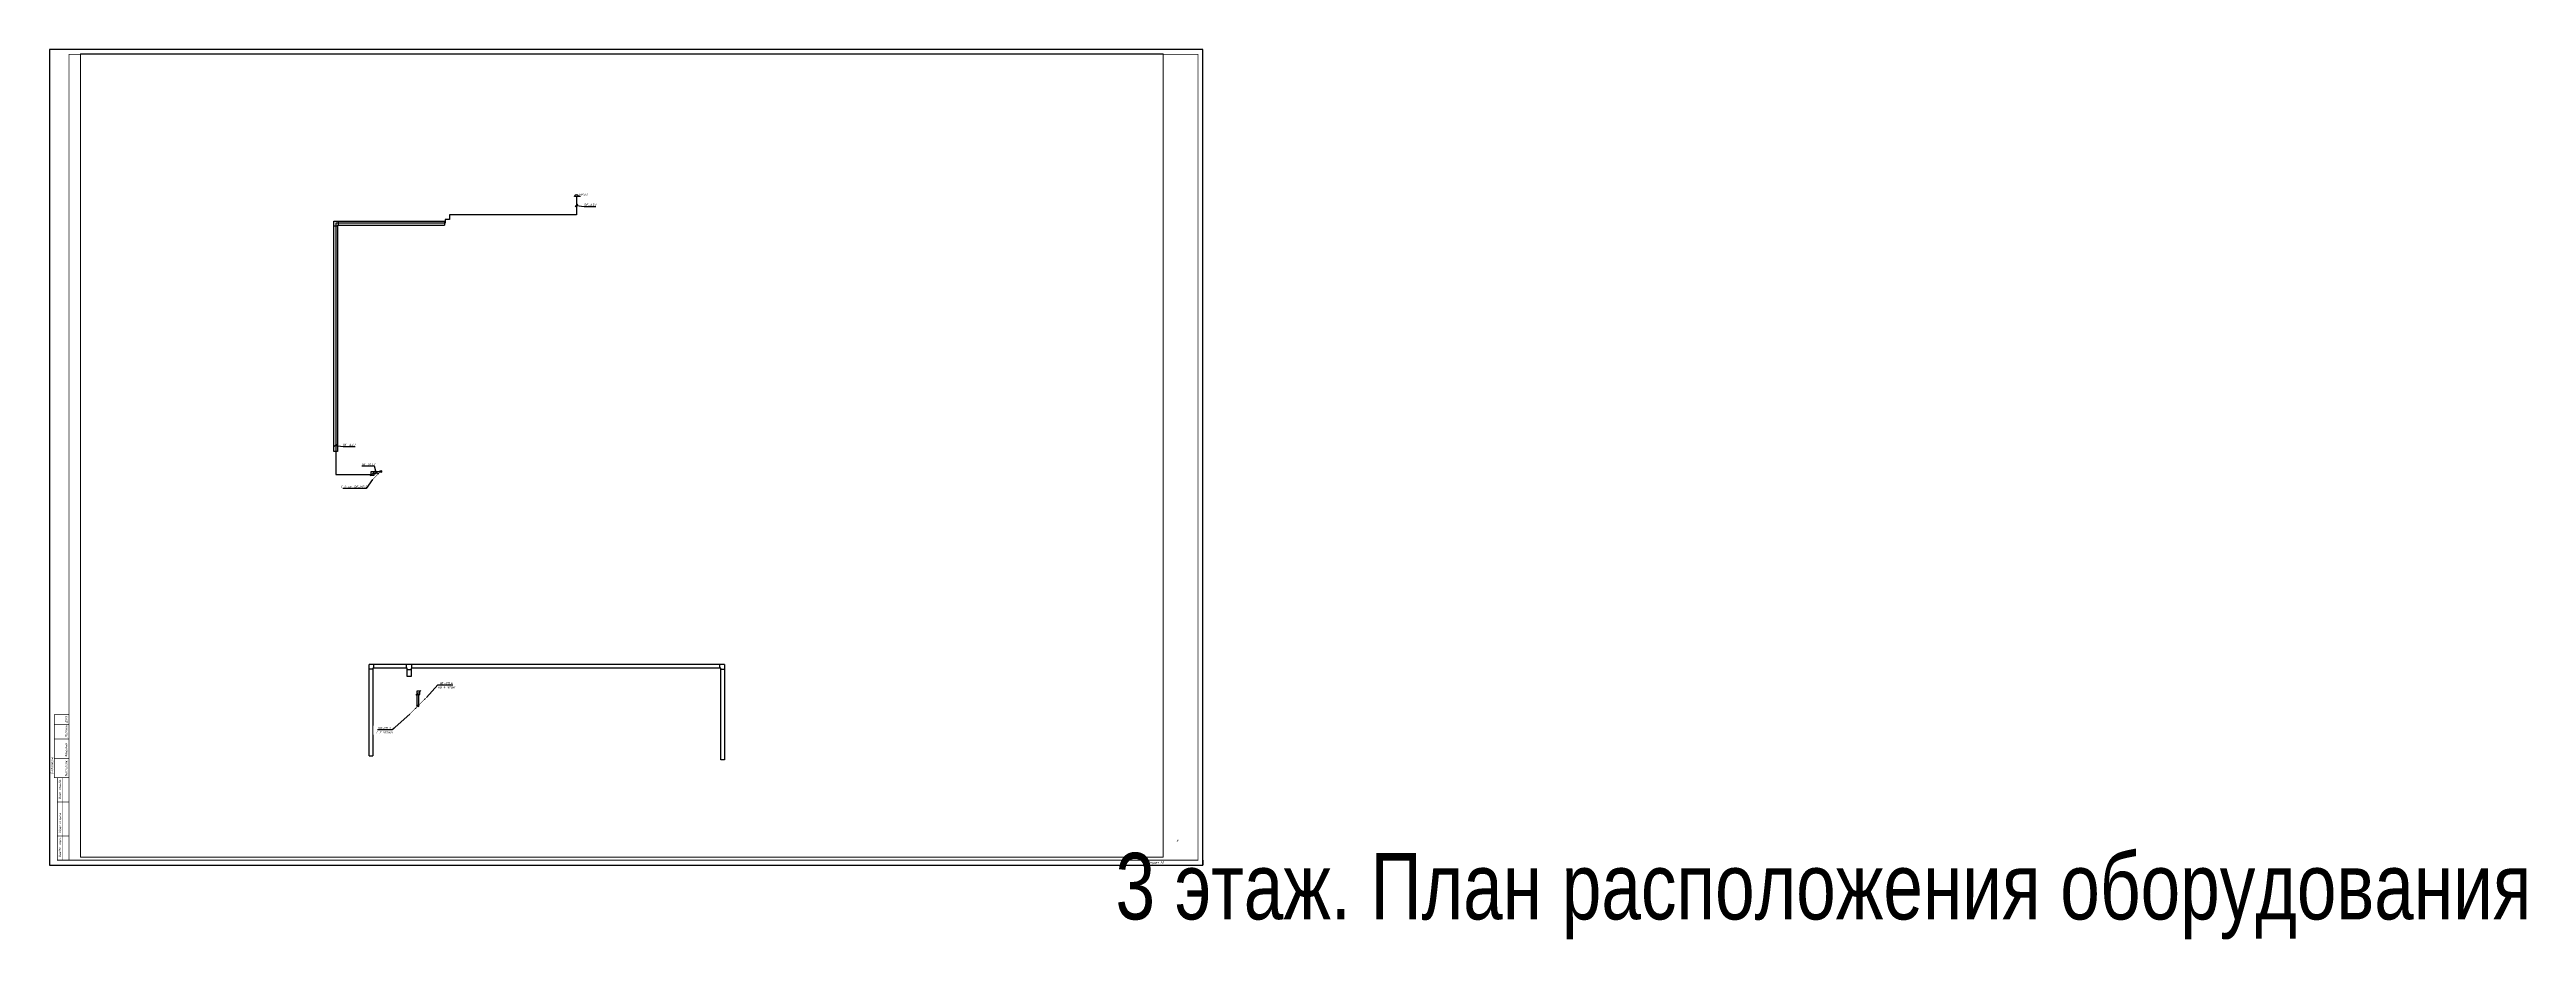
# Paper-space layout '9. 3 этаж' of a CAD drawing. Header units: millimetres. Extents: x 0 to 2554, y -77 to 841.
# The model-space entities are those that its viewports show. They can reach past a viewport. Long polylines and large blocks are cut down to what shows.
import ezdxf
from ezdxf import colors
from ezdxf.entities.mleader import LeaderData, LeaderLine
from ezdxf.enums import TextEntityAlignment as Align
from ezdxf.math import Vec2, Vec3

# ---------------------------------------------------------------- set-up
doc = ezdxf.new("R2018")
doc.units = ezdxf.units.MM
doc.set_wipeout_variables(frame=1)
doc.layers.get('Defpoints').update_dxf_attribs({"lineweight": 50, "true_color": 0xbeff1a})
doc.layers.add('102 Рамка', color=252, linetype='Continuous')
doc.layers.add('СОУЭ_Оборуд.', color=7, linetype='Continuous')
for name, color, linetype, lineweight in [('Радио', 5, 'Continuous', 30), ('РФ_Каб.Абонентский', 3, 'Continuous', 30), ('РФ_Каб.Магистраль', 1, 'Continuous', 30), ('РФ_Розетка', 6, 'Continuous', 30), ('СС Текст', 7, 'Continuous', 25), ('СС_СКК_Лоток', 54, 'Continuous', 30)]:
    doc.layers.add(name, color=color, linetype=linetype, lineweight=lineweight)
doc.styles.add('ISOCPEUR', font='isocpeui.ttf', dxfattribs={"height": 2.5})
doc.styles.get("Standard").update_dxf_attribs({"font": 'arial.ttf'})

# ---------------------------------------------------------------- blocks, each defined once
blk = doc.blocks.new('*U286')
at = {"layer": '102 Рамка', "color": 0}
blk.add_lwpolyline([(1189, 841), (0, 841), (0, 0), (1189, 0)], close=True, dxfattribs=at)
at = {"layer": '102 Рамка', "color": 0, "const_width": 0.8}
for points in [[(1184, 5), (1184, 836), (20, 836), (20, 5)], [(8, 5), (20, 5), (20, 90), (8, 90)]]:
    blk.add_lwpolyline(points, close=True, dxfattribs=at)
at = {"layer": '102 Рамка', "color": 0}
for points, const_width in [([(5, 155), (20, 155), (20, 90), (5, 90), (5, 155)], 0.8), ([(10, 90), (10, 155)], 0.05), ([(15, 90), (15, 155)], 0.05), ([(5, 145), (20, 145)], 0.8), ([(5, 130), (20, 130)], 0.8), ([(5, 110), (20, 110)], 0.8), ([(13, 90), (13, 5)], 0.05), ([(8, 65), (20, 65)], 0.8), ([(8, 30), (20, 30)], 0.8)]:
    blk.add_lwpolyline(points, dxfattribs=dict(at, const_width=const_width))
blk.add_lwpolyline([(1189, 5), (1189, 0)], dxfattribs=at)
at = {"color": 7, "style": 'ISOCPEUR', "oblique": 10, "width": 0.8}
blk.add_attdef('НОМЕР-ЛИСТА', text='', height=2.5, dxfattribs=at).set_placement((1162.6, 25), align=Align.MIDDLE_CENTER)
at = {"color": 7, "lineweight": 30, "oblique": 10, "width": 0.8, "flags": 104}
blk.add_attdef('НАИМЕНОВАНИЕ-ЧЕРТЕЖА', text='', height=2.5, dxfattribs=at).set_placement((1099, 12.5), align=Align.MIDDLE_CENTER)
at = {"layer": '102 Рамка', "color": 7, "style": 'ISOCPEUR', "width": 0.8}
for s, p in [('Дата', (17.2, 146.5)), ('Подпись', (17.2, 131.5)), ('Согласовано', (2.5, 93.5)), ('Фамилия', (17.2, 111.5)), ('N.отд.долж.', (17.2, 91.5)), ('Взам. инв.No.', (10.5, 68)), ('Подп. и дата', (10.5, 33)), ('Инв.No. подп.', (10.5, 8))]:
    blk.add_text(s, height=2.5, rotation=90, dxfattribs=at).set_placement(p, align=Align.MIDDLE_LEFT)
blk.add_attdef('FORMATTEXT', text='', height=2.5, dxfattribs=at).set_placement((1132.5, 3.8), align=Align.TOP_LEFT)
blk = doc.blocks.new('*U272')
at = {"color": 0}
blk.add_lwpolyline([(-0.7, -0.7, 0, 1.5, 0), (-2.8, -2.8, 2, 2, 0)], format="xyseb", dxfattribs=at)
at = {"color": 0, "const_width": 0.5}
blk.add_lwpolyline([(-8.5, -8.5), (-2.8, -2.8)], dxfattribs=at)
at = {"color": 0}
for radius in [1, 0.5]:
    blk.add_circle((0, 0), radius, dxfattribs=at)
blk = doc.blocks.new('*U275')
at = {"color": 0}
for points in [[(-0.7, -0.7, 0, 1.5, 0), (-2.8, -2.8, 2, 2, 0)], [(8.7, 8.7, 0, 1.5, 0), (6.6, 6.6, 2, 2, 0)]]:
    blk.add_lwpolyline(points, format="xyseb", dxfattribs=at)
at = {"color": 0, "const_width": 0.5}
for points in [[(0.7, 0.7), (6.6, 6.6)], [(-8.5, -8.5), (-2.8, -2.8)]]:
    blk.add_lwpolyline(points, dxfattribs=at)
at = {"color": 0}
for radius in [1, 0.5]:
    blk.add_circle((0, 0), radius, dxfattribs=at)
blk = doc.blocks.new('Лоток 3 этаж')
at = {"layer": 'СС_СКК_Лоток', "color": 0}
for p, q in [((597211, -89345), (597211, -65597)), ((597211, -65597), (608631, -65597)), ((597611, -66107), (597211, -66107)), ((597611, -65997), (597612, -89345)), ((597611, -65997), (608631, -65997)), ((597711, -65997), (597711, -65597)), ((608631, -65597), (608631, -65997)), ((597612, -89345), (597211, -89345)), ((600853, -120752), (600853, -111307)), ((637503, -111307), (600853, -111307)), ((601253, -111802), (600853, -111802)), ((604791, -111707), (601253, -111707)), ((601253, -111707), (601253, -120752)), ((601335, -111707), (601335, -111307)), ((604709, -111707), (604709, -111307)), ((604791, -112550), (604791, -111707)), ((604791, -111816), (605191, -111816)), ((637103, -111707), (605191, -111707)), ((605191, -111707), (605191, -112550)), ((605269, -111707), (605269, -111307)), ((637019, -111707), (637019, -111307)), ((637103, -121156), (637103, -111707)), ((637103, -111802), (637503, -111802)), ((637503, -111307), (637503, -121156)), ((605191, -112550), (604791, -112550)), ((600853, -120752), (601253, -120752)), ((637503, -121156), (637103, -121156))]:
    blk.add_line(p, q, dxfattribs=at)
blk = doc.blocks.new('Радио розетка')
at = {"layer": 'РФ_Розетка'}
blk.add_line((0, 0), (594, 0), dxfattribs=at)
blk.add_ellipse((398, 12), major_axis=(139, 139), ratio=1, start_param=5.4369108, end_param=8.7002562, dxfattribs=at)
blk = doc.blocks.new('A$Cc576eae1')
at = {"lineweight": 30}
blk.add_wipeout([(-164, 164), (164, 164), (164, -164), (-164, -164)], dxfattribs=at)
at = {"layer": 'Радио'}
for points in [[(245, 245), (-245, -245)], [(-164, -164), (164, -164), (164, 164), (-164, 164), (-164, -164)]]:
    blk.add_lwpolyline(points, dxfattribs=at)
blk = doc.blocks.new('_Oblique')
at = {"color": 0, "linetype": 'ByBlock', "lineweight": -2}
blk.add_line((-0.5, -0.5), (0.5, 0.5), dxfattribs=at)
blk = doc.blocks.new('_None')

msp = doc.modelspace()

# ---------------------------------------------------------------- linework, layer by layer
at = {"layer": 'РФ_Каб.Магистраль'}
msp.add_lwpolyline([(605990.4, -115591.9), (605990.4, -114402.8), (605790.5, -114402.8), (605790.5, -115593.4)], dxfattribs=at)

# ---------------------------------------------------------------- block references
at = {"layer": 'РФ_Розетка', "xscale": -1, "rotation": 359.9999999999978}
msp.add_blockref('Радио розетка', (622635, -63055.3), dxfattribs=at)
at = {"layer": 'СС_СКК_Лоток'}
msp.add_blockref('Лоток 3 этаж', (0, 0), dxfattribs=at)
at = {"layer": 'СС_СКК_Лоток', "xscale": 100, "yscale": 100, "zscale": 100}
for name, p in [('*U272', (602049, -91400.3)), ('*U275', (605890.5, -115593.4))]:
    msp.add_blockref(name, p, dxfattribs=at)

# ---------------------------------------------------------------- texts
at = {"layer": 'СОУЭ_Оборуд.', "insert": (622921.1, -62871.6), "char_height": 250, "width": 594.035, "attachment_point": 5, "style": 'ISOCPEUR'}
msp.add_mtext('РР3.1', dxfattribs=at)

# ---------------------------------------------------------------- leaders
at = {"layer": 'СС Текст', "color": 7, "lineweight": 20}
ml = msp.add_multileader_mtext('Standard', dxfattribs=at)
ml.set_content('{\\C256;RF-А3.1}', color=7, style='ISOCPEUR')
ml.set_leader_properties()
ml.set_arrow_properties(name='OBLIQUE')
ml.build(insert=Vec2(0, 0))
ml.multileader.update_dxf_attribs({"has_dogleg": 0, "text_left_attachment_type": 6, "text_right_attachment_type": 6, "dogleg_length": 100, "arrow_head_size": 250})
ctx = ml.context
ctx.base_point, ctx.char_height, ctx.arrow_head_size, ctx.landing_gap_size, ctx.plane_origin = Vec3(623025.3, -64089.4), 250, 250, 0, Vec3(635949.6, -67472.5)
ctx.left_attachment, ctx.right_attachment, ctx.text_align_type = 6, 6, 1
notes = []
notes.append((ctx, [(1, (1, 1, 0), (622925.3, -64089.4), (1, 0), 100, [(0, [(622236.6, -63994.3)], 0, [])])]))
ctx.mtext.insert, ctx.mtext.width, ctx.mtext.alignment, ctx.mtext.flow_direction = Vec3(623624.5, -63789.4), 1991.197, 2, 5
ml = msp.add_multileader_mtext('Standard', dxfattribs=at)
ml.set_content('{\\C256;RF-А3.1}', color=7, style='ISOCPEUR')
ml.set_leader_properties()
ml.set_arrow_properties(name='OBLIQUE')
ml.build(insert=Vec2(0, 0))
ml.multileader.update_dxf_attribs({"has_dogleg": 0, "text_left_attachment_type": 6, "text_right_attachment_type": 6, "dogleg_length": 100, "arrow_head_size": 250})
ctx = ml.context
ctx.base_point, ctx.char_height, ctx.arrow_head_size, ctx.landing_gap_size, ctx.plane_origin = Vec3(598188.5, -88829.8), 250, 250, 0, Vec3(611112.8, -92212.9)
ctx.left_attachment, ctx.right_attachment, ctx.text_align_type = 6, 6, 1
notes.append((ctx, [(1, (1, 1, 0), (598088.5, -88829.8), (1, 0), 100, [(0, [(597399.9, -88734.7)], 0, [])])]))
ctx.mtext.insert, ctx.mtext.width, ctx.mtext.alignment, ctx.mtext.flow_direction = Vec3(598787.8, -88529.8), 1991.197, 2, 5
for ctx, leaders in notes:
    for number, flags, end, landing, length, lines in leaders:
        leader = LeaderData()
        leader.index, (leader.has_last_leader_line, leader.has_dogleg_vector, leader.attachment_direction) = number, flags
        leader.last_leader_point, leader.dogleg_vector, leader.dogleg_length = Vec3(end), Vec3(landing), length
        for number, points, colour, breaks in lines:
            line = LeaderLine()
            line.index, line.vertices, line.color, line.breaks = number, Vec3.list(points), colors.encode_raw_color(colour), breaks
            leader.lines.append(line)
        ctx.leaders.append(leader)

# ---------------------------------------------------------------- next in the draw order: block references
at = {"layer": 'Радио'}
for p in [(601212, -91615), (605930, -114239.2)]:
    msp.add_blockref('A$Cc576eae1', p, dxfattribs=at)

# ---------------------------------------------------------------- next in the draw order: leaders
at = {"layer": 'СС_СКК_Лоток', "color": 7, "lineweight": 0}
ml = msp.add_multileader_mtext('Standard', dxfattribs=at)
ml.set_content('RF-M1.3\\Pс 2 этажа', color=7, style='ISOCPEUR')
ml.set_leader_properties()
ml.set_arrow_properties(name='NONE')
ml.build(insert=Vec2(0, 0))
ml.multileader.update_dxf_attribs({"has_dogleg": 0, "text_left_attachment_type": 6, "text_right_attachment_type": 6, "dogleg_length": 100, "arrow_head_size": 250})
ctx = ml.context
ctx.base_point, ctx.char_height, ctx.arrow_head_size, ctx.landing_gap_size, ctx.plane_origin = Vec3(601582.8, -118061.2), 250, 250, 0, Vec3(611174.1, -119816.7)
ctx.left_attachment, ctx.right_attachment, ctx.text_align_type = 6, 6, 1
notes = []
notes.append((ctx, [(0, (1, 1, 0), (603346.5, -118061.2), (-1, 0), 100, [(0, [(605040.5, -116443.4)], 0, [])])]))
ctx.mtext.insert, ctx.mtext.width, ctx.mtext.alignment, ctx.mtext.flow_direction = Vec3(602414.7, -117761.2), 1991.197, 2, 5
ctx.mtext.has_bg_fill, ctx.mtext.bg_color, ctx.mtext.bg_scale_factor, ctx.mtext.bg_transparency, ctx.mtext.use_window_bg_color = 1, -1027028792, 1.5, 0, 1
for ctx, leaders in notes:
    for number, flags, end, landing, length, lines in leaders:
        leader = LeaderData()
        leader.index, (leader.has_last_leader_line, leader.has_dogleg_vector, leader.attachment_direction) = number, flags
        leader.last_leader_point, leader.dogleg_vector, leader.dogleg_length = Vec3(end), Vec3(landing), length
        for number, points, colour, breaks in lines:
            line = LeaderLine()
            line.index, line.vertices, line.color, line.breaks = number, Vec3.list(points), colors.encode_raw_color(colour), breaks
            leader.lines.append(line)
        ctx.leaders.append(leader)

# ---------------------------------------------------------------- next in the draw order: linework, layer by layer
at = {"layer": 'РФ_Каб.Абонентский'}
msp.add_lwpolyline([(622236.6, -63043.3), (622236.6, -64945.3), (609145.9, -64945.3), (609145.9, -65413.6), (608680.6, -65413.6), (608680.6, -65797.3), (597411, -65797.3), (597411, -91710.3), (601048.4, -91709.8)], dxfattribs=at)
at = {"layer": 'РФ_Каб.Магистраль'}
msp.add_lwpolyline([(601212, -91615), (601571.5, -91615), (601571.5, -91400.3), (602049, -91400.3)], dxfattribs=at)

# ---------------------------------------------------------------- next in the draw order: leaders
at = {"layer": 'СС Текст', "color": 7, "lineweight": 20}
ml = msp.add_multileader_mtext('Standard', dxfattribs=at)
ml.set_content('{\\C256;RF-M3.2}', color=7, style='ISOCPEUR')
ml.set_leader_properties()
ml.set_arrow_properties(name='OBLIQUE')
ml.build(insert=Vec2(0, 0))
ml.multileader.update_dxf_attribs({"has_dogleg": 0, "text_left_attachment_type": 6, "text_right_attachment_type": 6, "dogleg_length": 100, "arrow_head_size": 250})
ctx = ml.context
ctx.base_point, ctx.char_height, ctx.arrow_head_size, ctx.landing_gap_size, ctx.plane_origin = Vec3(600164.4, -90859.5), 250, 250, 0, Vec3(611300.4, -96671.5)
ctx.left_attachment, ctx.right_attachment, ctx.text_align_type = 6, 6, 1
notes = []
notes.append((ctx, [(0, (1, 1, 0), (601503.4, -90859.5), (-1, 0), 100, [(0, [(601571.5, -91507.6)], 0, [])])]))
ctx.mtext.insert, ctx.mtext.width, ctx.mtext.alignment, ctx.mtext.flow_direction = Vec3(600783.9, -90559.5), 1991.197, 2, 5
ml = msp.add_multileader_mtext('Standard', dxfattribs=at)
ml.set_content('{\\C256;C 2 эт. RF-M3.2}', color=7, style='ISOCPEUR')
ml.set_leader_properties()
ml.set_arrow_properties(name='NONE')
ml.build(insert=Vec2(0, 0))
ml.multileader.update_dxf_attribs({"has_dogleg": 0, "text_left_attachment_type": 6, "text_right_attachment_type": 6, "dogleg_length": 100, "arrow_head_size": 250})
ctx = ml.context
ctx.base_point, ctx.char_height, ctx.arrow_head_size, ctx.landing_gap_size, ctx.plane_origin = Vec3(597982.5, -93179.6), 250, 250, 0, Vec3(610435.8, -98991.6)
ctx.left_attachment, ctx.right_attachment, ctx.text_align_type = 6, 6, 1
notes.append((ctx, [(0, (1, 1, 0), (600638.8, -93179.6), (-1, 0), 100, [(0, [(601199, -92250.3)], 0, [])])]))
ctx.mtext.insert, ctx.mtext.width, ctx.mtext.alignment, ctx.mtext.flow_direction = Vec3(599260.7, -92879.6), 3554.766, 2, 5
at = {"layer": 'СС_СКК_Лоток', "color": 7, "lineweight": 0}
ml = msp.add_multileader_mtext('Standard', dxfattribs=at)
ml.set_content('RF-M1.4\\Pна 4 этаж', color=7, style='ISOCPEUR')
ml.set_leader_properties()
ml.set_arrow_properties(name='NONE')
ml.build(insert=Vec2(0, 0))
ml.multileader.update_dxf_attribs({"has_dogleg": 0, "text_left_attachment_type": 6, "text_right_attachment_type": 6, "dogleg_length": 100, "arrow_head_size": 250})
ctx = ml.context
ctx.base_point, ctx.char_height, ctx.arrow_head_size, ctx.landing_gap_size, ctx.plane_origin = Vec3(607928.8, -113414.7), 250, 250, 0, Vec3(614775.8, -115946.5)
ctx.left_attachment, ctx.right_attachment, ctx.text_align_type = 6, 6, 1
notes.append((ctx, [(1, (1, 1, 0), (607828.8, -113414.7), (1, 0), 100, [(0, [(606761.2, -114722.7)], 0, [])])]))
ctx.mtext.insert, ctx.mtext.width, ctx.mtext.alignment, ctx.mtext.flow_direction = Vec3(608802.8, -113114.7), 1991.197, 2, 5
for ctx, leaders in notes:
    for number, flags, end, landing, length, lines in leaders:
        leader = LeaderData()
        leader.index, (leader.has_last_leader_line, leader.has_dogleg_vector, leader.attachment_direction) = number, flags
        leader.last_leader_point, leader.dogleg_vector, leader.dogleg_length = Vec3(end), Vec3(landing), length
        for number, points, colour, breaks in lines:
            line = LeaderLine()
            line.index, line.vertices, line.color, line.breaks = number, Vec3.list(points), colors.encode_raw_color(colour), breaks
            leader.lines.append(line)
        ctx.leaders.append(leader)

psp = doc.layouts.new('9. 3 этаж')

# ---------------------------------------------------------------- block references
at = {"color": 7, "lineweight": 30}
ref = psp.add_blockref('*U286', (0.1, 0), dxfattribs=at)
ref.add_attrib('FORMATTEXT', 'Формат А0', dxfattribs={"layer": '102 Рамка', "color": 7, "height": 2.5, "style": 'ISOCPEUR', "width": 0.8}).set_placement((1132.6, 3.8), align=Align.TOP_LEFT)
ref.add_attrib('НОМЕР-ЛИСТА', '9', dxfattribs={"color": 7, "height": 2.5, "style": 'ISOCPEUR', "oblique": 10, "width": 0.8}).set_placement((1162.6, 25), align=Align.MIDDLE_CENTER)
lines = psp.add_mtext('\\W0.8000;3 этаж. План расположения оборудования', dxfattribs={"color": 7, "insert": (1099.1, 12.5), "char_height": 68.583, "attachment_point": 1})
ref.add_attrib('НАИМЕНОВАНИЕ-ЧЕРТЕЖА', '', (1099.1, 12.5), dxfattribs={"flags": 104}).embed_mtext(lines)

# ---------------------------------------------------------------- viewports
at = {"layer": 'Defpoints'}
psp.add_viewport(center=(590.2, 422.3), size=(1116.4, 828.398), view_center_point=(626918.3, -89766.6), view_height=82839.77, dxfattribs=at)

doc.saveas('drawing.dxf')
